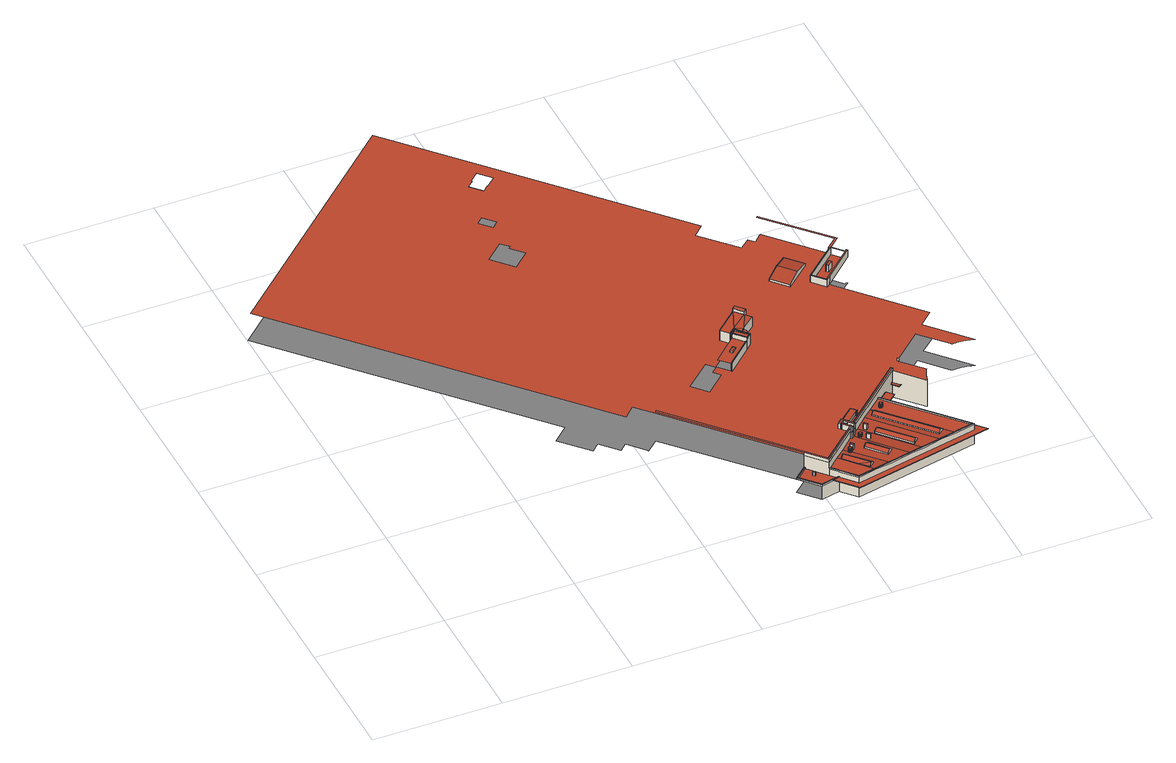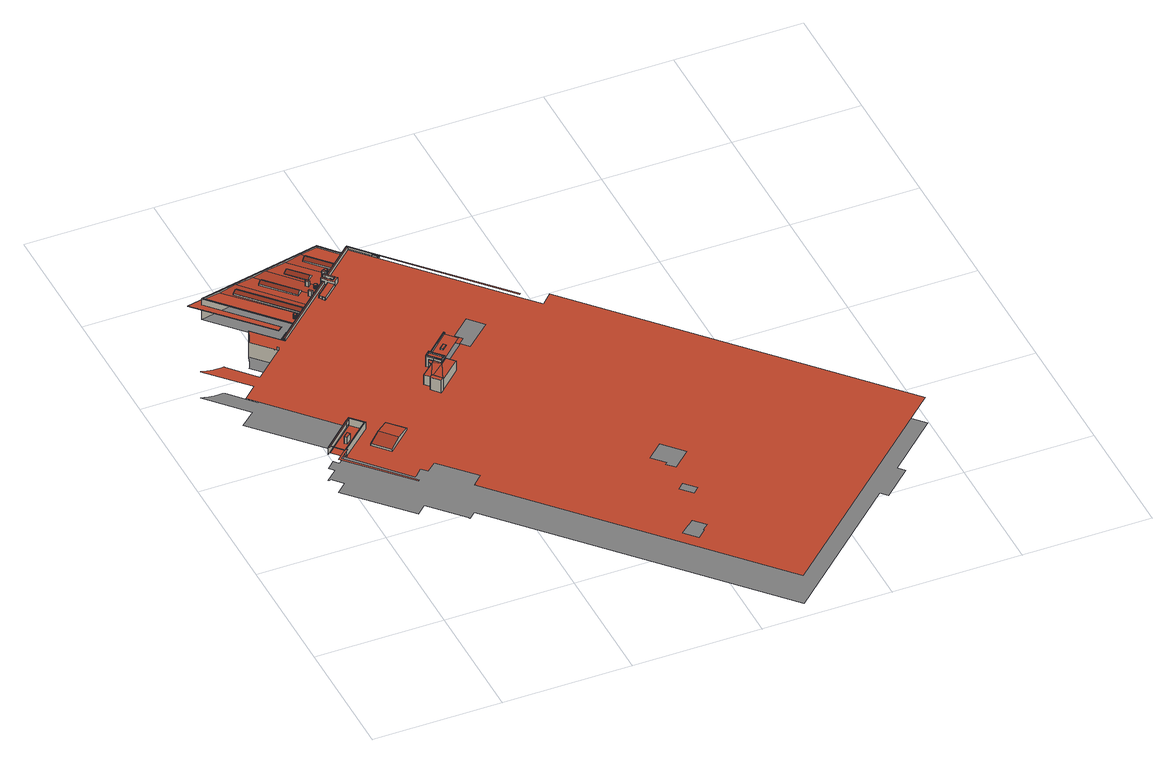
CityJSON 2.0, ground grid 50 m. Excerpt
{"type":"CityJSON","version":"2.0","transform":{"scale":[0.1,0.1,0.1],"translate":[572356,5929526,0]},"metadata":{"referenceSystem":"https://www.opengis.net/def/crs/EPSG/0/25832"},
"CityObjects":{
"building1":{"type":"Building","attributes":{"Grundfläche 2D":"24855.492406","Grundhöhe NN":"0.377"},"children":["building1-1","building1-2","building1-3","building1-4","building1-5","building1-6","building1-7","building1-8","building1-9","building1-10","building1-11","building1-12","building1-13","building1-14","building1-15","building1-16","building1-17","building1-18","building1-19","building1-20","building1-21","building1-22","building1-23","building1-24","building1-25","building1-26"],"geometry":[{"type":"MultiSurface","lod":"3","boundaries":[[[0,1,2,3]],[[4,5,6,7,8,9,2]],[[0,10,11,12]],[[9,8,13,14,10,0,3,2]],[[6,5,15,16]],[[11,17,18,19,20,21,22,23,12]],[[24,25,26]],[[24,27,28,25]],[[29,30,31,32,33,34,14,13]],[[35,25,28,36,37,38,39,40]],[[6,16,41,42,43,44,31,30,29,13,8,7]],[[24,26,45,46,47,48,49,10,14,27]],[[10,49,48,18,17,11]],[[26,25,35,40,39,50,51,52,53,54,45]],[[55,56,54,53,57,58,59]],[[60,57,53,52]],[[61,59,58,57,60]],[[62,63,21,20]],[[64,65,66,60,52]],[[66,61,60]],[[56,55,67,68,69,70]],[[67,55,59,61,68]],[[70,69,65,64,52,51,50,71,72,73,74,46,45,54,56]],[[66,65,69,68,61]],[[75,76,77,78],[79,80,81,82]],[[83,84,85,86]],[[48,47,87,88]],[[88,87,89,90]],[[91,92,93,94,89,87,47,46,74,73,72,95],[96,97,98,99,100,101]],[[90,89,94,102]],[[86,103,104,105,106,83]],[[107,102,94,93,108]],[[108,93,109]],[[109,110,108]],[[111,112,107,108,110,109]],[[113,101,100,99,114,115,116]],[[99,98,97,117,118,114]],[[119,84,83,106,105]],[[120,121,122,123]],[[118,117,124,115,114]],[[111,109,125,126]],[[127,126,125,128]],[[129,130,131,132,133]],[[134,135,136,137]],[[124,138,113,116,115]],[[139,105,104,140]],[[141,142,135,134]],[[143,144,145,146,147]],[[148,130,129,147,146,149,150]],[[151,152,153,154,155,139,140]],[[156,85,84,119]],[[105,139,155,154]],[[96,101,113,138]],[[154,157,105]],[[117,97,96,138,124]],[[154,153,158]],[[93,92,91,159,160,161,128,125,109]],[[157,119,105]],[[32,162,163,164,165,166,167,168,169,170,171,172,173,174,175,176,38,37,36,28,27,14,34,33]],[[177,178,142,141,179,180,181,182]],[[135,142,178,183,184,185,136]],[[186,157,154]],[[186,154,158,187]],[[188,189,190,191,192]],[[187,156,119,157,186]],[[190,193,194,191]],[[194,195,192,191]],[[160,196,197,198,161],[199,193,190,189]],[[192,195,200,188]],[[188,200,199,189]],[[127,201,202,203,204]],[[205,206,162,32,31,207,208,209,210,211]],[[212,206,205,211,210,209,208,207,31,44,43,42,213,214]],[[203,215,216,204]],[[176,175,174,173,172,171,170,169,168,167,166,165,217,218,219,220,221,222,197,196,160,159,91,95,72,71,50,39,38]],[[223,224,225,226,227,228,229]],[[193,199,200,195,194]],[[230,225,224]],[[198,230,231,164,163,232,233,234,235,236,201,127,128,161]],[[237,238,239,228,227]],[[240,223,229]],[[241,238,237,227,226,242]],[[239,240,229,228]],[[221,220,230,198,197,222],[224,243,241,242,226,225,230]],[[243,224,223,240]],[[244,245,216,215]],[[238,241,243,240,239]],[[246,217,165,164,231,247]],[[219,218,217,246,247,231,230,220]],[[215,203,202,244]],[[248,249,250,251]],[[252,253,254,255,256,257,258,259,260,261,262,263,264,265,266,267,268,269,270,271,272,273,274,275,276,277,278,279,280,281,282,283,284,285,286,287,288,289,290,291,292,293,294,295,296,297,298,299,300,301,302,303,304,305,306,307,308,309,310,311,312,313,314,315,316,317,318,319,320,321,322,323,324,325,326,327,328,329,330,331,332,333,334,335,336,337,338,339,340,341,342,343,344,345,346,234,233,213,42,41,16,15,347,1,348,349,350,351,352,353,354,355,356,357,358,359,360,361,362,363,364,365,366,367,368,369,370,371,372,373,374,375,376,377,378]],[[201,236,235,234,346,379]],[[250,380,381,251]],[[382,383,384,385]],[[386,248,251,381,387]],[[388,389,390,391,392,393,394,395,396,397,63,62,48,88,90,102,107,112,111,126,127,245,244,202,201,379,398,399,400,401,402,403,404,405,406,407,408,409,410,411,412,413,414,415,416,417,418,419,420,421,422,423,424,425,426,427,428,429,430,431,432,433,434,383,382,435,436,437,438,439,440,441,442,443,444,445,446,447,448,449,450,451,452,453,454,455,456,457,458,459,460,461,462,463,464,465,466,467,468,469,470,471,472,473,474,475,476,477,478,479,480,481,482,483,484,485,486,487,488,489,490,491,492,493,494,495,496,497,498,499,500,501,502,503],[386,504,249,248],[132,131,149,146,145,505,506,507,508,509,510,511],[512,513,514,515,516,517],[518,519,520,521,522,523,524,525],[156,187,158,151,140,104,103,86,85],[526,527,528,529,530,531,532,533],[136,183,178,177,180,179,137],[534,535,536,537]],[[250,249,504,538,380]],[[380,538,387,381]],[[494,493,539,540]],[[541,542,543,544]],[[504,386,387,538]],[[545,546,539,493,492,547]],[[544,548,549,541]],[[543,550,548,544]],[[545,551,552,553,554,546]],[[495,494,540,555]],[[546,554,556,557,558,549,559,542,541,540,539]],[[558,560,561,562,563,564,555,540,541,549]]],"semantics":{"surfaces":[{"type":"WallSurface"},{"type":"RoofSurface"},{"type":"GroundSurface"}],"values":[0,1,0,0,0,1,1,0,0,0,0,0,0,1,0,0,1,0,0,1,0,1,1,0,1,0,0,0,1,0,0,0,1,1,0,0,0,1,1,1,0,0,0,0,1,0,1,0,0,0,0,1,0,1,0,0,1,1,1,0,0,1,0,0,0,0,1,1,1,0,0,0,0,1,0,0,0,1,0,1,1,0,1,1,0,0,0,0,1,0,0,2,0,1,0,0,1,0,1,0,0,0,0,0,1,0,0,1,1]}}]},
"building1-1":{"type":"BuildingInstallation","parents":["building1"],"geometry":[{"type":"MultiSurface","lod":"3","boundaries":[[[565,566,567,568]],[[568,567,569,570]],[[565,568,570,571]],[[566,565,571,572]],[[567,566,572,569]]],"semantics":{"surfaces":[{"type":"RoofSurface"},{"type":"WallSurface"}],"values":[0,1,1,1,1]}}]},
"building1-2":{"type":"BuildingInstallation","parents":["building1"],"geometry":[{"type":"MultiSurface","lod":"3","boundaries":[[[573,574,575,576,577,578,3,579]],[[7,580,576,575]],[[577,576,580,581]],[[581,9,578,577]],[[2,3,578,9]],[[2,4,579,3]],[[4,5,573,579]],[[5,6,574,573]],[[7,575,574,6]]],"semantics":{"surfaces":[{"type":"RoofSurface"},{"type":"WallSurface"}],"values":[0,1,1,1,1,1,1,1,1]}}]},
"building1-3":{"type":"BuildingInstallation","parents":["building1"],"geometry":[{"type":"MultiSurface","lod":"3","boundaries":[[[582,583,584,585,586,587,588,589,590,591,592,593,594,595,596,597,598,599,600,601,602,603,604,605,606,607,608,609,610,611,612,613,614,615,616,617,618,619,620,621,622,623]],[[624,625,585,584]],[[625,626,586,585]],[[626,627,587,586]],[[628,624,584,583]],[[627,629,588,587]],[[629,630,589,588]],[[630,631,590,589]],[[631,632,591,590]],[[632,633,592,591]],[[633,634,593,592]],[[634,635,594,593]],[[635,636,595,594]],[[636,637,596,595]],[[637,638,597,596]],[[638,639,598,597]],[[639,640,599,598]],[[640,641,600,599]],[[641,642,601,600]],[[642,643,602,601]],[[643,74,603,602]],[[74,644,604,603]],[[644,645,605,604]],[[645,646,606,605]],[[646,647,607,606]],[[647,648,608,607]],[[648,649,609,608]],[[649,650,610,609]],[[650,651,611,610]],[[651,652,612,611]],[[652,653,613,612]],[[653,654,614,613]],[[654,655,615,614]],[[655,656,616,615]],[[656,657,617,616]],[[657,658,618,617]],[[658,659,619,618]],[[659,73,620,619]],[[660,621,620,73]],[[660,661,622,621]],[[661,662,623,622]],[[662,663,582,623]],[[663,628,583,582]]],"semantics":{"surfaces":[{"type":"RoofSurface"},{"type":"WallSurface"}],"values":[0,1,1,1,1,1,1,1,1,1,1,1,1,1,1,1,1,1,1,1,1,1,1,1,1,1,1,1,1,1,1,1,1,1,1,1,1,1,1,1,1,1,1]}}]},
"building1-4":{"type":"BuildingInstallation","parents":["building1"],"geometry":[{"type":"MultiSurface","lod":"3","boundaries":[[[664,665,666,667]],[[665,664,79,82]],[[667,666,81,80]],[[664,667,80,79]],[[666,665,82,81]]],"semantics":{"surfaces":[{"type":"RoofSurface"},{"type":"WallSurface"}],"values":[0,1,1,1,1]}}]},
"building1-5":{"type":"BuildingInstallation","parents":["building1"],"geometry":[{"type":"MultiSurface","lod":"3","boundaries":[[[668,669,670,671,144]],[[669,668,78,77]],[[670,506,505,671]],[[671,505,145,144]]],"semantics":{"surfaces":[{"type":"RoofSurface"},{"type":"WallSurface"}],"values":[0,1,1,1]}}]},
"building1-6":{"type":"BuildingInstallation","parents":["building1"],"geometry":[{"type":"MultiSurface","lod":"3","boundaries":[[[672,673,674,675,676]],[[677,678,674,673]],[[678,679,680,676,675,674]],[[680,681,672,676]],[[681,677,673,672]]],"semantics":{"surfaces":[{"type":"RoofSurface"},{"type":"WallSurface"}],"values":[0,1,1,1,1]}}]},
"building1-7":{"type":"BuildingInstallation","parents":["building1"],"geometry":[{"type":"MultiSurface","lod":"3","boundaries":[[[682,683,684,685,686,687,688,689,690,691]],[[692,693,685,684]],[[20,687,686,685,693,62]],[[19,687,20]],[[19,18,688,687]],[[88,689,688,18,48]],[[88,90,690,689]],[[90,102,691,690]],[[694,691,102]],[[694,695,696,697,692,684,683,682,691]]],"semantics":{"surfaces":[{"type":"RoofSurface"},{"type":"WallSurface"}],"values":[0,1,1,1,1,1,1,1,1,1]}}]},
"building1-8":{"type":"BuildingInstallation","parents":["building1"],"geometry":[{"type":"MultiSurface","lod":"3","boundaries":[[[698,699,700,701,702]],[[703,704,699,698]],[[704,705,700,699]]],"semantics":{"surfaces":[{"type":"RoofSurface"},{"type":"WallSurface"}],"values":[0,1,1]}}]},
"building1-9":{"type":"BuildingInstallation","parents":["building1"],"geometry":[{"type":"MultiSurface","lod":"3","boundaries":[[[706,707,708,709,710,711,712,713,714,715,716,717,718,719,720]],[[721,722,710,709]],[[703,698,702,712,711,710,722]],[[702,701,713,712]],[[701,700,714,713]],[[705,723,724,725,107,112,111,718,717,716,715,714,700]],[[111,126,719,718]],[[720,719,126,127,204,216,245,179,141,134,708,707,706]],[[721,709,708,134,137]]],"semantics":{"surfaces":[{"type":"RoofSurface"},{"type":"WallSurface"}],"values":[0,1,1,1,1,1,1,1,1]}}]},
"building1-10":{"type":"BuildingInstallation","parents":["building1"],"geometry":[{"type":"MultiSurface","lod":"3","boundaries":[[[726,727,728,729]],[[511,730,726,729]],[[730,731,727,726]],[[731,510,728,727]]],"semantics":{"surfaces":[{"type":"RoofSurface"},{"type":"WallSurface"}],"values":[0,1,1,1]}}]},
"building1-11":{"type":"BuildingInstallation","parents":["building1"],"geometry":[{"type":"MultiSurface","lod":"3","boundaries":[[[694,725,724,695]],[[102,107,725,694]],[[723,696,695,724]]],"semantics":{"surfaces":[{"type":"RoofSurface"},{"type":"WallSurface"}],"values":[0,1,1]}}]},
"building1-12":{"type":"BuildingInstallation","parents":["building1"],"geometry":[{"type":"MultiSurface","lod":"3","boundaries":[[[732,733,734,735,736,737,738,739]],[[728,510,509,740,735,734,733,133,132,511,729]],[[78,668,144,143,737,736,735,740,741,75]],[[739,738,121,120]],[[732,739,120,123]]],"semantics":{"surfaces":[{"type":"RoofSurface"},{"type":"WallSurface"}],"values":[0,1,1,1,1]}}]},
"building1-13":{"type":"BuildingInstallation","parents":["building1"],"geometry":[{"type":"MultiSurface","lod":"3","boundaries":[[[742,733,732,743,738,737,744]],[[743,732,123,122]],[[738,743,122,121]],[[143,147,744,737]],[[147,129,742,744]],[[129,133,733,742]]],"semantics":{"surfaces":[{"type":"RoofSurface"},{"type":"WallSurface"}],"values":[0,1,1,1,1,1]}}]},
"building1-14":{"type":"BuildingInstallation","parents":["building1"],"geometry":[{"type":"MultiSurface","lod":"3","boundaries":[[[745,746,747,748,749,750,751,752,753,754,755,756,757,758,759,760,761,762,763,764,765,766,767,768,769,770,771,772,773,774,775,776,777,778,779,780,781,782,783,784,785]],[[749,748,786,787]],[[750,749,787,788]],[[746,745,789,790]],[[747,746,790,791]],[[748,747,791,786]],[[751,750,788,792]],[[752,751,792,793]],[[753,752,793,794]],[[754,753,794,795]],[[755,754,795,796]],[[756,755,796,797]],[[757,756,797,798]],[[758,757,798,799]],[[759,758,799,800]],[[760,759,800,801]],[[761,760,801,802]],[[762,761,802,803]],[[762,803,804]],[[763,762,804,805]],[[764,763,805,806]],[[765,764,806,807]],[[766,765,807,808]],[[767,766,808,809]],[[810,768,767,809]],[[769,768,810,811]],[[770,769,811,812]],[[771,770,812,813]],[[772,771,813,814]],[[773,772,814,815]],[[774,773,815,816]],[[775,774,816,817]],[[776,775,817,818]],[[777,776,818,819]],[[778,777,819,820]],[[779,778,820,821]],[[780,779,821,822]],[[781,780,822,823]],[[782,781,823,824]],[[783,782,824,825]],[[784,783,825,826]],[[785,784,826,827]],[[745,785,827,789]]],"semantics":{"surfaces":[{"type":"RoofSurface"},{"type":"WallSurface"}],"values":[0,1,1,1,1,1,1,1,1,1,1,1,1,1,1,1,1,1,1,1,1,1,1,1,1,1,1,1,1,1,1,1,1,1,1,1,1,1,1,1,1,1,1]}}]},
"building1-15":{"type":"BuildingInstallation","parents":["building1"],"geometry":[{"type":"MultiSurface","lod":"3","boundaries":[[[148,150,828,829]],[[148,829,130]],[[830,131,130,829]],[[149,831,828,150]]],"semantics":{"surfaces":[{"type":"RoofSurface"},{"type":"WallSurface"}],"values":[0,0,1,1]}}]},
"building1-16":{"type":"BuildingInstallation","parents":["building1"],"geometry":[{"type":"MultiSurface","lod":"3","boundaries":[[[832,833,834,835]],[[835,834,836,837]],[[832,835,837,838]],[[833,832,838,839]],[[834,833,839,836]]],"semantics":{"surfaces":[{"type":"RoofSurface"},{"type":"WallSurface"}],"values":[0,1,1,1,1]}}]},
"building1-17":{"type":"BuildingInstallation","parents":["building1"],"geometry":[{"type":"MultiSurface","lod":"3","boundaries":[[[828,840,841,842,153,152,843,829]],[[151,844,843,152]],[[844,830,829,843]],[[831,845,840,828]],[[845,846,841,840]],[[846,847,842,841]],[[153,842,847,158]]],"semantics":{"surfaces":[{"type":"RoofSurface"},{"type":"WallSurface"}],"values":[0,1,1,1,1,1,1]}}]},
"building1-18":{"type":"BuildingInstallation","parents":["building1"],"geometry":[{"type":"MultiSurface","lod":"3","boundaries":[[[848,849,850,851]],[[851,850,852,853]],[[848,851,853,854]],[[849,848,854,855]],[[850,849,855,852]]],"semantics":{"surfaces":[{"type":"RoofSurface"},{"type":"WallSurface"}],"values":[0,1,1,1,1]}}]},
"building1-19":{"type":"BuildingInstallation","parents":["building1"],"geometry":[{"type":"MultiSurface","lod":"3","boundaries":[[[856,185,184,857]],[[183,858,857,184]],[[856,857,858,859]],[[859,136,185,856]]],"semantics":{"surfaces":[{"type":"RoofSurface"},{"type":"WallSurface"}],"values":[0,1,1,1]}}]},
"building1-20":{"type":"BuildingInstallation","parents":["building1"],"geometry":[{"type":"MultiSurface","lod":"3","boundaries":[[[860,182,181,861]],[[180,862,861,181]],[[862,863,860,861]],[[863,177,182,860]]],"semantics":{"surfaces":[{"type":"RoofSurface"},{"type":"WallSurface"}],"values":[0,1,1,1]}}]},
"building1-21":{"type":"BuildingInstallation","parents":["building1"],"geometry":[{"type":"MultiSurface","lod":"3","boundaries":[[[864,865,866,867]],[[867,866,868,869]],[[864,867,869,870]],[[865,864,870,871]],[[866,865,871,868]]],"semantics":{"surfaces":[{"type":"RoofSurface"},{"type":"WallSurface"}],"values":[0,1,1,1,1]}}]},
"building1-22":{"type":"BuildingInstallation","parents":["building1"],"geometry":[{"type":"MultiSurface","lod":"3","boundaries":[[[44,872,873,874,875,876,877,212]],[[873,872,878,879]],[[874,873,879,880]],[[875,874,880,881]],[[876,875,881,882]],[[877,876,882,883]],[[877,883,214,212]],[[212,214,43,44]],[[44,43,878,872]],[[878,43,214,883,882,881,880,879]]],"semantics":{"surfaces":[{"type":"RoofSurface"},{"type":"WallSurface"},{"type":"OuterCeilingSurface"}],"values":[0,1,1,1,1,1,1,1,1,2]}}]},
"building1-23":{"type":"BuildingInstallation","parents":["building1"],"geometry":[{"type":"MultiSurface","lod":"3","boundaries":[[[884,885,886,887,888,889,890,891,892,893,894,895,896,897,898,899,900,901,902,903,904,905,906,907,908,909,910,911,912,913,914,915,916,917,918,919,920,921,922,923,924,925,926,927,928,929]],[[885,884,930,931]],[[886,885,931,932]],[[887,886,932,933]],[[929,928,934,935]],[[884,929,935,930]],[[888,887,933,936]],[[889,888,936,937]],[[890,889,937,938]],[[891,890,938,939]],[[892,891,939,940]],[[893,892,940,941]],[[894,893,941,942]],[[895,894,942,943]],[[896,895,943,944]],[[897,896,944,945]],[[898,897,945,946]],[[899,898,946,947]],[[900,899,947,948]],[[901,900,948,949]],[[902,901,949,950]],[[903,902,950,951]],[[904,903,951,952]],[[905,904,952,953]],[[906,905,953,954]],[[907,906,954,955]],[[908,907,955,956]],[[909,908,956,957]],[[910,909,957,958]],[[911,910,958,959]],[[912,911,959,960]],[[961,913,912,960]],[[914,913,961,962]],[[915,914,962,963]],[[916,915,963,964]],[[917,916,964,965]],[[918,917,965,966]],[[919,918,966,967]],[[920,919,967,968]],[[921,920,968,969]],[[922,921,969,970]],[[923,922,970,971]],[[924,923,971,972]],[[925,924,972,973]],[[926,925,973,974]],[[927,926,974,975]],[[928,927,975,934]]],"semantics":{"surfaces":[{"type":"RoofSurface"},{"type":"WallSurface"}],"values":[0,1,1,1,1,1,1,1,1,1,1,1,1,1,1,1,1,1,1,1,1,1,1,1,1,1,1,1,1,1,1,1,1,1,1,1,1,1,1,1,1,1,1,1,1,1,1]}}]},
"building1-24":{"type":"BuildingInstallation","parents":["building1"],"geometry":[{"type":"MultiSurface","lod":"3","boundaries":[[[976,977,978,979,980,981]],[[982,977,976,983]],[[978,977,982,984]],[[979,978,984,985]],[[976,981,986,983]],[[980,979,985,987]],[[981,980,987,986]],[[983,986,987,985,984,982]]],"semantics":{"surfaces":[{"type":"RoofSurface"},{"type":"WallSurface"},{"type":"OuterCeilingSurface"}],"values":[0,1,1,1,1,1,1,2]}}]},
"building1-25":{"type":"BuildingInstallation","parents":["building1"],"geometry":[{"type":"MultiSurface","lod":"3","boundaries":[[[988,989,990,236]],[[991,235,236,990]],[[235,992,988,236]],[[992,993,989,988]],[[993,991,990,989]],[[993,992,235,991]]],"semantics":{"surfaces":[{"type":"RoofSurface"},{"type":"WallSurface"},{"type":"OuterCeilingSurface"}],"values":[0,1,1,1,1,2]}}]},
"building1-26":{"type":"BuildingInstallation","parents":["building1"],"geometry":[{"type":"MultiSurface","lod":"3","boundaries":[[[994,995,996,997]],[[997,996,998,999]],[[994,997,999,1000]],[[995,994,1000,1001]],[[996,995,1001,998]]],"semantics":{"surfaces":[{"type":"RoofSurface"},{"type":"WallSurface"}],"values":[0,1,1,1,1]}}]}
},
"vertices":[
[1467,186,123],[1467,186,4],[1467,186,64],[1467,186,70],[1419,142,64],[1484,69,64],[1558,87,64],[1555,89,64],[1532,115,64],[1470,183,64],[1532,115,123],[1532,115,136],[1467,186,136],[1532,115,93],[1532,115,98],[1484,69,4],[1558,87,4],[1537,119,136],[1669,239,136],[1665,244,136],[1664,244,136],[1532,123,136],[1088,609,136],[1083,605,136],[1535,117,93],[1543,109,93],[1537,119,93],[1535,117,98],[1543,109,98],[1558,87,93],[1558,86,93],[1609,29,93],[1609,29,98],[1558,86,98],[1558,87,98],[1557,93,93],[1557,93,98],[1558,92,98],[1611,33,98],[1611,33,93],[1558,92,93],[1558,86,4],[1609,29,4],[1609,29,68],[1609,29,70],[1581,158,95],[1620,194,91],[1669,239,94],[1669,239,123],[1537,119,123],[1679,47,95],[1665,63,95],[1636,96,95],[1591,145,95],[1592,146,95],[1612,164,98],[1612,164,93],[1591,145,98],[1592,146,98],[1602,155,107],[1636,96,98],[1676,73,107],[1664,244,123],[1532,123,123],[1665,65,95],[1666,63,95],[1666,63,98],[1642,132,98],[1687,83,98],[1687,83,93],[1642,132,93],[1735,59,92],[1745,61,91],[1643,170,91],[1634,179,91],[1487,848,153],[1391,759,153],[1427,720,153],[1523,808,153],[1447,782,153],[1466,799,153],[1474,790,153],[1455,773,153],[1484,858,168],[1456,888,167],[1456,888,123],[1484,858,123],[1674,234,94],[1674,234,123],[1679,238,95],[1679,238,123],[1828,79,95],[1698,227,95],[1679,248,95],[1674,244,95],[1747,62,91],[1775,122,94],[1754,104,93],[1725,136,93],[1692,172,93],[1710,187,94],[1713,190,94],[1674,244,123],[1484,859,123],[1505,878,123],[1505,878,168],[1484,859,168],[1683,252,123],[1683,252,94],[1688,247,94],[1684,252,94],[1688,247,123],[1684,252,123],[1713,190,98],[1692,172,98],[1702,181,107],[1710,187,100],[1754,104,98],[1725,136,98],[1542,966,167],[1490,851,169],[1527,810,169],[1541,823,169],[1502,864,169],[1764,113,107],[1693,252,94],[1693,252,123],[1689,257,123],[1689,257,94],[1524,845,169],[1524,845,160],[1524,845,123],[1503,868,123],[1503,868,169],[1658,292,135],[1715,344,135],[1715,344,123],[1658,292,123],[1775,122,98],[1527,853,167],[1527,853,123],[1675,273,135],[1733,325,135],[1526,805,169],[1526,805,158],[1526,805,123],[1545,823,123],[1545,823,169],[1534,834,160],[1538,830,123],[1538,830,160],[1528,853,123],[1528,853,163],[1539,864,163],[1539,864,167],[1528,853,167],[1542,966,123],[1571,934,167],[1539,864,123],[1882,90,91],[1883,90,91],[1712,278,91],[2097,132,98],[1849,403,98],[1846,401,98],[2090,134,98],[2025,120,98],[2024,120,98],[2023,120,98],[1956,106,98],[1955,106,98],[1955,105,98],[1885,91,98],[1883,90,98],[1882,90,98],[1747,62,98],[1745,61,98],[1732,324,123],[1733,325,123],[1675,273,123],[1722,316,123],[1722,316,134],[1732,324,134],[1724,335,123],[1724,335,134],[1715,344,134],[1592,911,167],[1592,911,123],[1779,252,98],[1779,252,93],[1759,233,91],[1759,233,98],[1769,242,107],[1861,121,91],[1861,121,98],[1871,131,107],[1885,91,91],[1955,105,95],[1759,322,95],[1882,140,93],[1882,140,98],[1941,488,123],[1942,488,123],[1942,488,135],[1689,257,135],[2026,117,91],[2097,132,93],[1682,45,95],[1747,58,91],[1831,76,95],[1885,88,91],[1957,103,95],[2097,132,70],[2097,132,4],[2097,132,68],[1937,493,135],[1685,262,135],[2090,134,93],[2025,120,91],[2024,120,91],[2023,120,91],[1956,106,95],[1955,106,95],[1809,343,98],[1809,343,91],[1808,343,91],[1788,324,93],[1788,324,98],[1798,333,106],[1808,343,98],[1799,358,91],[1846,401,93],[1849,403,93],[1849,403,4],[1941,488,4],[1941,488,69],[1941,488,71],[1887,216,98],[1963,133,98],[1973,142,106],[1984,151,98],[1963,133,93],[1887,216,93],[1984,151,92],[1937,493,123],[1685,262,123],[1899,343,93],[1885,358,93],[1749,1117,123],[1804,1057,123],[1804,1057,132],[1749,1117,132],[1937,1017,4],[2203,727,4],[2144,674,4],[2278,527,4],[2277,527,4],[2275,528,4],[2274,529,4],[2272,529,4],[2271,529,4],[2270,530,4],[2268,531,4],[2266,531,4],[2265,531,4],[2264,532,4],[2263,532,4],[2261,532,4],[2260,533,4],[2259,533,4],[2258,533,4],[2256,533,4],[2254,534,4],[2251,535,4],[2248,535,4],[2247,535,4],[2244,536,4],[2243,536,4],[2240,536,4],[2238,537,4],[2236,537,4],[2233,537,4],[2231,538,4],[2229,538,4],[2226,538,4],[2225,538,4],[2222,538,4],[2221,538,4],[2219,538,4],[2218,538,4],[2216,538,4],[2215,538,4],[2212,538,4],[2210,538,4],[2209,538,4],[2207,538,4],[2204,538,4],[2203,538,4],[2202,538,4],[2200,538,4],[2198,538,4],[2197,537,4],[2195,537,4],[2194,537,4],[2192,537,4],[2190,540,4],[2103,636,4],[1983,527,4],[1983,526,4],[2055,448,4],[2054,447,4],[2053,446,4],[2053,444,4],[2052,443,4],[2051,441,4],[2050,440,4],[2049,438,4],[2049,437,4],[2047,434,4],[2047,433,4],[2046,431,4],[2045,430,4],[2044,428,4],[2044,427,4],[2043,425,4],[2043,424,4],[2042,422,4],[2041,421,4],[2041,419,4],[2040,418,4],[2039,415,4],[2039,413,4],[2038,412,4],[2038,410,4],[2037,409,4],[2037,407,4],[2036,406,4],[2036,404,4],[2035,403,4],[2035,401,4],[2034,400,4],[2034,398,4],[2034,397,4],[2033,395,4],[2033,394,4],[2033,392,4],[2032,389,4],[1419,142,4],[1083,605,4],[1039,564,4],[1036,567,4],[979,631,4],[951,605,4],[891,671,4],[860,643,4],[765,747,4],[823,801,4],[4,1695,4],[204,1878,4],[182,1903,4],[293,2006,4],[316,1980,4],[807,2429,4],[1660,1498,4],[1685,1521,4],[1688,1517,4],[1690,1515,4],[1803,1390,4],[1837,1422,4],[1842,1426,4],[2048,1202,4],[2009,1166,4],[2046,1126,4],[2051,1130,4],[2055,1127,4],[2010,1085,4],[2027,1067,4],[1996,1039,4],[1980,1057,4],[2032,389,123],[1853,1102,142],[1799,1162,142],[1979,531,123],[1983,526,123],[1983,526,135],[1979,531,135],[1844,1204,123],[1844,1204,132],[1614,1453,123],[1652,1487,123],[1651,1489,123],[1655,1493,123],[832,2392,123],[807,2420,123],[14,1695,123],[983,635,123],[1026,676,123],[1088,609,123],[2033,392,123],[2033,394,123],[2033,395,123],[2034,397,123],[2034,398,123],[2034,400,123],[2035,401,123],[2035,403,123],[2036,404,123],[2036,406,123],[2037,407,123],[2037,409,123],[2038,410,123],[2038,412,123],[2039,413,123],[2039,415,123],[2040,418,123],[2041,419,123],[2041,421,123],[2042,422,123],[2043,424,123],[2043,425,123],[2044,427,123],[2044,428,123],[2045,430,123],[2046,431,123],[2047,433,123],[2047,434,123],[2049,437,123],[2049,438,123],[2050,440,123],[2051,441,123],[2052,443,123],[2053,444,123],[2053,446,123],[2054,447,123],[2055,448,123],[2099,641,123],[2099,642,123],[2103,636,123],[2190,540,123],[2192,537,123],[2194,537,123],[2195,537,123],[2197,537,123],[2198,538,123],[2200,538,123],[2202,538,123],[2203,538,123],[2204,538,123],[2207,538,123],[2209,538,123],[2210,538,123],[2212,538,123],[2215,538,123],[2216,538,123],[2218,538,123],[2219,538,123],[2221,538,123],[2222,538,123],[2225,538,123],[2226,538,123],[2229,538,123],[2231,538,123],[2233,537,123],[2236,537,123],[2238,537,123],[2240,536,123],[2243,536,123],[2244,536,123],[2247,535,123],[2248,535,123],[2251,535,123],[2254,534,123],[2256,533,123],[2258,533,123],[2259,533,123],[2260,533,123],[2261,532,123],[2263,532,123],[2264,532,123],[2265,531,123],[2266,531,123],[2268,531,123],[2270,530,123],[2271,529,123],[2272,529,123],[2274,529,123],[2275,528,123],[2277,527,123],[2278,527,123],[2144,674,123],[2140,679,123],[2193,728,123],[1933,1013,123],[1922,1004,123],[1878,1052,123],[2000,1163,123],[1998,1165,123],[2003,1169,123],[1827,1365,123],[1823,1362,123],[1793,1333,123],[1773,1354,123],[1772,1355,123],[1735,1322,123],[1899,1144,123],[1427,714,123],[1424,717,123],[1386,758,123],[1385,760,123],[1485,851,123],[1488,854,123],[1500,865,123],[1031,1607,123],[969,1550,123],[900,1626,123],[969,1689,123],[996,1661,123],[988,1654,123],[1384,756,123],[1382,755,123],[1369,743,123],[1361,735,123],[1383,711,123],[1308,642,123],[1258,697,123],[1357,786,123],[1023,2045,123],[1021,2047,123],[1055,2078,123],[1097,2033,123],[1062,2001,123],[1061,2002,123],[1038,1981,123],[999,2023,123],[986,1782,123],[946,1824,123],[969,1846,123],[1009,1804,123],[1899,1144,132],[1922,1004,154],[1878,1052,154],[1884,1052,154],[1922,1010,154],[1922,1010,122],[1884,1052,122],[1937,1017,135],[1937,1017,154],[1933,1013,135],[2006,1163,122],[2006,1163,154],[2044,1122,122],[1937,1017,123],[1937,1017,122],[2055,1127,122],[2055,1127,154],[2000,1163,154],[2051,1130,154],[2046,1126,154],[2009,1166,154],[2044,1122,154],[2048,1202,154],[1842,1426,154],[1837,1422,154],[2039,1202,154],[1998,1165,154],
[1486,132,80],[1489,134,80],[1482,142,80],[1479,139,80],[1482,142,64],[1479,139,64],[1486,132,64],[1489,134,64],
[1484,69,70],[1558,87,70],[1555,89,70],[1486,74,70],[1424,141,70],[1470,183,70],[1419,142,70],[1486,74,64],[1424,141,64],
[1645,172,108],[1646,173,108],[1646,174,108],[1646,175,108],[1646,176,108],[1646,177,108],[1645,178,108],[1645,179,108],[1644,180,108],[1643,180,108],[1643,181,108],[1642,181,108],[1641,182,108],[1640,182,108],[1639,182,108],[1638,182,108],[1638,181,108],[1637,181,108],[1636,181,108],[1636,180,108],[1635,180,108],[1634,179,108],[1634,178,108],[1633,177,108],[1633,176,108],[1633,175,108],[1633,174,108],[1633,173,108],[1634,172,108],[1634,171,108],[1635,170,108],[1636,170,108],[1637,169,108],[1638,169,108],[1639,169,108],[1640,169,108],[1641,169,108],[1642,169,108],[1643,170,108],[1644,170,108],[1644,171,108],[1645,171,108],[1646,174,91],[1646,175,91],[1646,176,91],[1646,177,91],[1646,173,91],[1645,178,91],[1645,179,91],[1644,180,91],[1643,180,91],[1643,181,91],[1642,181,91],[1641,182,91],[1640,182,91],[1639,182,91],[1638,182,91],[1638,181,91],[1637,181,91],[1636,181,91],[1636,180,91],[1635,180,91],[1634,178,91],[1633,177,91],[1633,176,91],[1633,175,91],[1633,174,91],[1633,173,91],[1634,172,91],[1634,171,91],[1635,170,91],[1636,170,91],[1637,169,91],[1638,169,91],[1639,169,91],[1640,169,91],[1641,169,91],[1642,169,91],[1644,170,91],[1644,171,91],[1645,171,91],[1645,172,91],
[1447,782,158],[1455,773,158],[1474,790,158],[1466,799,158],
[1523,808,158],[1427,720,158],[1424,717,158],[1427,714,158],
[1659,183,115],[1649,193,115],[1644,188,115],[1646,186,115],[1653,178,115],[1649,193,92],[1644,188,92],[1646,186,92],[1653,178,92],[1659,183,92],
[1670,248,147],[1669,249,147],[1651,269,147],[1646,264,147],[1664,244,147],[1665,244,147],[1669,239,147],[1674,234,147],[1679,238,147],[1674,244,147],[1651,269,123],[1646,264,123],[1674,244,136],[1670,248,136],[1670,248,123],[1669,249,123],
[1650,273,137],[1661,260,140],[1670,268,140],[1669,268,140],[1659,280,137],[1650,273,123],[1661,260,123],[1670,268,123],
[1685,262,146],[1675,273,146],[1658,292,146],[1637,274,146],[1644,267,146],[1650,273,146],[1659,280,146],[1669,268,146],[1670,268,146],[1679,257,146],[1683,252,146],[1684,252,146],[1688,247,146],[1693,252,146],[1689,257,146],[1637,274,123],[1644,267,123],[1679,257,123],[1679,257,136],[1683,252,136],
[1496,868,165],[1485,858,165],[1488,854,165],[1500,865,165],[1496,868,123],[1485,858,123],
[1502,864,173],[1503,868,173],[1488,854,173],[1485,851,173],[1523,808,173],[1526,805,173],[1527,810,173],[1490,851,173],[1485,851,158],[1487,848,158],
[1524,845,173],[1541,823,173],[1545,823,173],
[1708,229,108],[1709,230,108],[1710,231,108],[1711,232,108],[1711,233,108],[1712,233,108],[1712,234,108],[1712,235,108],[1712,236,108],[1712,237,108],[1711,238,108],[1711,239,108],[1710,240,108],[1709,240,108],[1709,241,108],[1708,241,108],[1707,241,108],[1706,242,108],[1705,242,108],[1704,242,108],[1704,241,108],[1703,241,108],[1702,241,108],[1701,240,108],[1701,239,108],[1700,239,108],[1700,238,108],[1699,237,108],[1699,236,108],[1699,235,108],[1699,234,108],[1700,233,108],[1700,232,108],[1701,231,108],[1702,230,108],[1703,230,108],[1703,229,108],[1704,229,108],[1705,229,108],[1706,229,108],[1707,229,108],[1711,232,94],[1711,233,94],[1712,233,94],[1708,229,94],[1709,230,94],[1710,231,94],[1712,234,94],[1712,235,94],[1712,236,94],[1712,237,93],[1711,238,93],[1711,239,93],[1710,240,93],[1709,240,93],[1709,241,93],[1708,241,93],[1707,241,93],[1706,242,93],[1706,242,94],[1705,242,94],[1704,242,94],[1704,241,94],[1703,241,94],[1702,241,94],[1701,240,94],[1701,239,94],[1700,239,94],[1700,238,94],[1699,237,94],[1699,236,94],[1699,235,94],[1699,234,94],[1700,233,94],[1700,232,94],[1701,231,94],[1702,230,94],[1703,230,94],[1703,229,94],[1704,229,94],[1705,229,94],[1706,229,94],[1707,229,94],
[1539,839,163],[1529,849,163],[1529,849,123],[1539,839,123],
[1729,205,115],[1735,210,115],[1726,220,115],[1720,216,115],[1726,220,93],[1720,216,94],[1729,205,94],[1735,210,94],
[1542,841,163],[1545,850,163],[1544,859,163],[1530,851,163],[1530,851,123],[1542,841,123],[1545,850,123],[1544,859,123],
[1741,259,116],[1747,264,116],[1738,274,116],[1732,269,116],[1738,274,92],[1732,269,92],[1741,259,92],[1747,264,92],
[1717,345,134],[1725,336,134],[1725,336,123],[1717,345,123],
[1733,323,134],[1724,314,134],[1724,314,123],[1733,323,123],
[1572,935,179],[1583,946,179],[1554,979,179],[1542,968,179],[1554,979,123],[1542,968,123],[1572,935,123],[1583,946,123],
[1558,86,70],[1532,79,70],[1600,2,70],[2144,117,70],[1908,373,70],[1891,358,70],[1558,86,68],[1532,79,68],[1600,2,68],[2144,117,68],[1908,373,68],[1891,358,68],
[1843,352,108],[1843,353,108],[1844,353,108],[1844,354,108],[1844,355,108],[1845,355,108],[1845,356,108],[1845,357,108],[1845,358,108],[1844,358,108],[1844,359,108],[1844,360,108],[1843,360,108],[1843,361,108],[1842,361,108],[1842,362,108],[1841,362,108],[1840,362,108],[1840,363,108],[1839,363,108],[1838,363,108],[1837,363,108],[1836,362,108],[1835,362,108],[1834,362,108],[1834,361,108],[1833,360,108],[1832,359,108],[1832,358,108],[1832,357,108],[1832,356,108],[1832,355,108],[1832,354,108],[1833,353,108],[1833,352,108],[1834,352,108],[1834,351,108],[1835,351,108],[1836,351,108],[1836,350,108],[1837,350,108],[1838,350,108],[1839,350,108],[1840,350,108],[1841,351,108],[1842,351,108],[1843,352,92],[1843,353,92],[1844,353,92],[1844,354,92],[1841,351,92],[1842,351,92],[1844,355,92],[1845,355,92],[1845,356,92],[1845,357,92],[1845,358,92],[1844,358,92],[1844,359,92],[1844,360,92],[1843,360,92],[1843,361,92],[1842,361,92],[1842,362,92],[1841,362,92],[1840,362,92],[1840,363,92],[1839,363,92],[1838,363,92],[1837,363,92],[1836,362,92],[1835,362,92],[1834,362,92],[1834,361,92],[1833,360,92],[1832,359,92],[1832,358,92],[1832,357,92],[1832,356,92],[1832,355,92],[1832,354,92],[1833,353,92],[1833,352,92],[1834,352,92],[1834,351,92],[1835,351,92],[1836,351,92],[1836,350,92],[1837,350,92],[1838,350,92],[1839,350,92],[1840,350,92],
[1865,418,71],[1888,393,71],[1921,423,71],[1899,446,71],[1897,445,71],[1896,446,71],[1888,393,69],[1865,418,69],[1921,423,69],[1899,446,69],[1896,446,69],[1897,445,69],
[1932,479,71],[1954,455,71],[1964,463,71],[1964,463,69],[1932,479,69],[1954,455,69],
[1971,1102,153],[1953,1085,153],[1961,1077,153],[1979,1093,153],[1961,1077,122],[1979,1093,122],[1971,1102,122],[1953,1085,122]
]}
